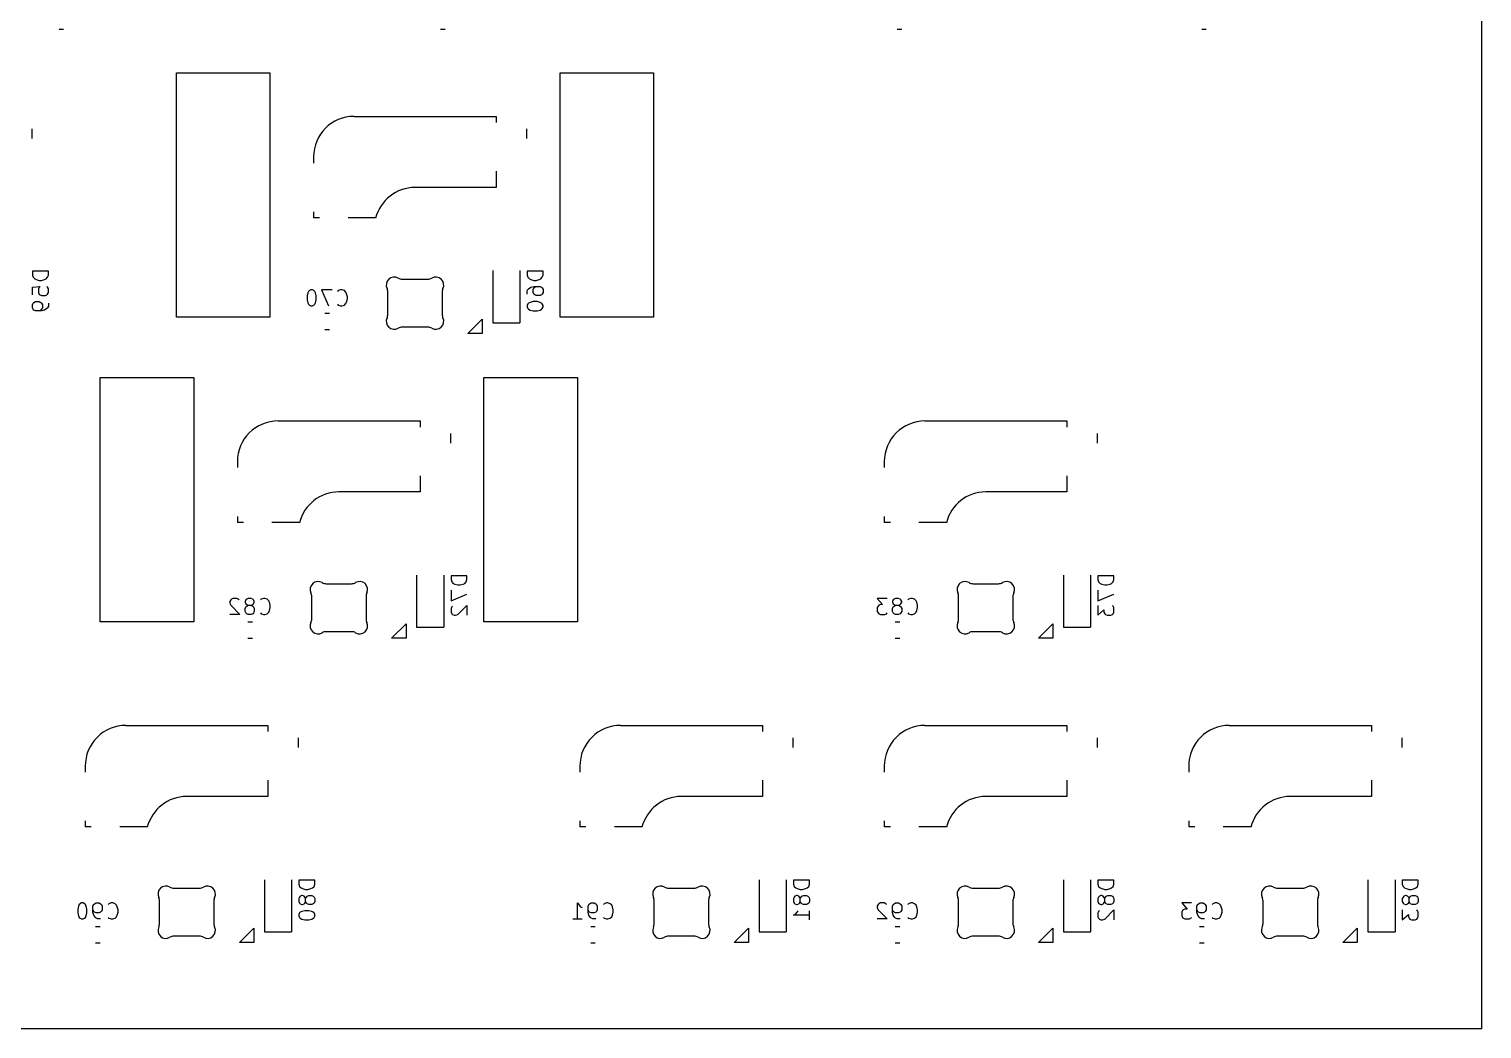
# Model space of a CAD drawing. Extents: x 28 to 361, y 5 to 129.
# Drawn here: x 270.3 to 361.2, y 5.3 to 67.9 of the extents above; entities that cross this region are included whole.
import ezdxf

# ---------------------------------------------------------------- set-up
doc = ezdxf.new("R2010")
doc.units = 0
doc.layers.get('0').update_dxf_attribs({"linetype": 'CONTINUOUS'})

msp = doc.modelspace()

# ---------------------------------------------------------------- linework, layer by layer
at = {"color": 7}
for points in [[(361.1821, 5.3446), (361.1821, 129.3571)], [(272.143, 67.8886), (272.4241, 67.8886)], [(296.019, 67.8886), (296.3001, 67.8886)], [(324.594, 67.8886), (324.8751, 67.8886)], [(343.644, 67.8886), (343.9251, 67.8886)], [(290.6033, 62.4296), (299.4933, 62.4296)], [(299.4933, 62.4296), (299.4933, 62.0486)], [(270.4571, 61.0446), (270.4571, 61.6446)], [(301.4133, 61.0446), (301.4133, 61.6446)], [(288.0633, 59.8896), (288.0633, 59.5086)], [(299.4933, 59.0006), (299.4933, 57.9846), (294.4133, 57.9846)], [(288.0633, 56.4606), (288.0633, 56.0796)], [(288.4443, 56.0796), (288.0633, 56.0796)], [(291.9492, 56.0796), (290.2223, 56.0796)], [(299.2741, 52.7806), (299.2741, 49.5206), (300.9741, 49.5206)], [(300.9741, 52.7806), (300.9741, 49.5206)], [(293.6189, 52.2456), (295.2078, 52.2456)], [(270.4726, 51.2687), (270.4726, 51.7449), (270.9488, 51.7925), (270.9012, 51.7449), (270.8536, 51.6496), (270.8536, 51.4116), (270.9012, 51.3163), (270.9488, 51.2687), (271.0441, 51.2211), (271.2822, 51.2211), (271.3774, 51.2687), (271.425, 51.3163), (271.4726, 51.4116), (271.4726, 51.6496), (271.425, 51.7449), (271.3774, 51.7925)], [(289.2301, 51.5778), (288.5634, 51.5778), (288.992, 50.5778)], [(289.5634, 50.673), (289.611, 50.6254), (289.7539, 50.5778), (289.8491, 50.5778), (289.992, 50.6254), (290.0872, 50.7206), (290.1349, 50.8159), (290.1825, 51.0064), (290.1825, 51.1492), (290.1349, 51.3397), (290.0872, 51.4349), (289.992, 51.5302), (289.8491, 51.5778), (289.7539, 51.5778), (289.611, 51.5302), (289.5634, 51.4825)], [(292.7133, 50.0428), (292.7133, 51.4484)], [(296.1133, 51.4484), (296.1133, 50.0428)], [(301.4289, 51.3163), (301.4289, 51.5068), (301.4765, 51.602), (301.5241, 51.6496), (301.667, 51.7449), (301.8575, 51.7925), (302.2384, 51.7925), (302.3336, 51.7449), (302.3813, 51.6973), (302.4289, 51.602), (302.4289, 51.4116), (302.3813, 51.3163), (302.3336, 51.2687), (302.2384, 51.2211), (302.0003, 51.2211), (301.9051, 51.2687), (301.8575, 51.3163), (301.8098, 51.4116), (301.8098, 51.602), (301.8575, 51.6973), (301.9051, 51.7449), (302.0003, 51.7925)], [(271.4726, 50.7449), (271.4726, 50.5544), (271.425, 50.4592), (271.3774, 50.4116), (271.2345, 50.3163), (271.0441, 50.2687), (270.6631, 50.2687), (270.5679, 50.3163), (270.5203, 50.3639), (270.4726, 50.4592), (270.4726, 50.6496), (270.5203, 50.7449), (270.5679, 50.7925), (270.6631, 50.8401), (270.9012, 50.8401), (270.9964, 50.7925), (271.0441, 50.7449), (271.0917, 50.6496), (271.0917, 50.4592), (271.0441, 50.3639), (270.9964, 50.3163), (270.9012, 50.2687)], [(288.78, 50.1126), (289.0611, 50.1126)], [(295.2078, 49.2456), (293.6189, 49.2456)], [(288.78, 49.0926), (289.0611, 49.0926)], [(285.8408, 43.3796), (294.7308, 43.3796)], [(294.7308, 43.3796), (294.7308, 42.9986)], [(326.3221, 43.3796), (335.2121, 43.3796)], [(335.2121, 43.3796), (335.2121, 42.9986)], [(296.6508, 41.9946), (296.6508, 42.5946)], [(337.1321, 41.9946), (337.1321, 42.5946)], [(283.3008, 40.8396), (283.3008, 40.4586)], [(323.7821, 40.8396), (323.7821, 40.4586)], [(294.7308, 39.9506), (294.7308, 38.9346), (289.6508, 38.9346)], [(335.2121, 39.9506), (335.2121, 38.9346), (330.1321, 38.9346)], [(283.3008, 37.4106), (283.3008, 37.0296)], [(323.7821, 37.4106), (323.7821, 37.0296)], [(283.6818, 37.0296), (283.3008, 37.0296)], [(287.1867, 37.0296), (285.4598, 37.0296)], [(324.1631, 37.0296), (323.7821, 37.0296)], [(327.6679, 37.0296), (325.9411, 37.0296)], [(294.5116, 33.7306), (294.5116, 30.4706), (296.2116, 30.4706)], [(296.2116, 33.7306), (296.2116, 30.4706)], [(334.9928, 33.7306), (334.9928, 30.4706), (336.6928, 30.4706)], [(336.6928, 33.7306), (336.6928, 30.4706)], [(288.8564, 33.1956), (290.4453, 33.1956)], [(296.6664, 32.7901), (296.6664, 32.1235), (297.6664, 32.552)], [(329.3376, 33.1956), (330.9265, 33.1956)], [(337.1476, 32.7901), (337.1476, 32.1235), (338.1476, 32.552)], [(283.4041, 32.1785), (283.3565, 32.2262), (283.2612, 32.2738), (283.0231, 32.2738), (282.9279, 32.2262), (282.8803, 32.1785), (282.8327, 32.0833), (282.8327, 31.9881), (282.8803, 31.8452), (283.4517, 31.2738), (282.8327, 31.2738)], [(284.166, 31.8452), (284.2612, 31.8928), (284.3089, 31.9404), (284.3565, 32.0357), (284.3565, 32.0833), (284.3089, 32.1785), (284.2612, 32.2262), (284.166, 32.2738), (283.9755, 32.2738), (283.8803, 32.2262), (283.8327, 32.1785), (283.785, 32.0833), (283.785, 32.0357), (283.8327, 31.9404), (283.8803, 31.8928), (283.9755, 31.8452), (284.166, 31.8452), (284.2612, 31.7976), (284.3089, 31.75), (284.3565, 31.6547), (284.3565, 31.4643), (284.3089, 31.369), (284.2612, 31.3214), (284.166, 31.2738), (283.9755, 31.2738), (283.8803, 31.3214), (283.8327, 31.369), (283.785, 31.4643), (283.785, 31.6547), (283.8327, 31.75), (283.8803, 31.7976), (283.9755, 31.8452)], [(284.7374, 31.369), (284.785, 31.3214), (284.9279, 31.2738), (285.0231, 31.2738), (285.166, 31.3214), (285.2612, 31.4166), (285.3089, 31.5119), (285.3565, 31.7024), (285.3565, 31.8452), (285.3089, 32.0357), (285.2612, 32.1309), (285.166, 32.2262), (285.0231, 32.2738), (284.9279, 32.2738), (284.785, 32.2262), (284.7374, 32.1785)], [(287.9508, 30.9928), (287.9508, 32.3984)], [(291.3508, 32.3984), (291.3508, 30.9928)], [(296.7616, 31.7901), (296.714, 31.7425), (296.6664, 31.6473), (296.6664, 31.4092), (296.714, 31.3139), (296.7616, 31.2663), (296.8569, 31.2187), (296.9521, 31.2187), (297.095, 31.2663), (297.6664, 31.8377), (297.6664, 31.2187)], [(323.9647, 32.2738), (323.3457, 32.2738), (323.679, 31.8928), (323.5361, 31.8928), (323.4409, 31.8452), (323.3933, 31.7976), (323.3457, 31.7024), (323.3457, 31.4643), (323.3933, 31.369), (323.4409, 31.3214), (323.5361, 31.2738), (323.8219, 31.2738), (323.9171, 31.3214), (323.9647, 31.369)], [(324.679, 31.8452), (324.7742, 31.8928), (324.8219, 31.9404), (324.8695, 32.0357), (324.8695, 32.0833), (324.8219, 32.1785), (324.7742, 32.2262), (324.679, 32.2738), (324.4885, 32.2738), (324.3933, 32.2262), (324.3457, 32.1785), (324.298, 32.0833), (324.298, 32.0357), (324.3457, 31.9404), (324.3933, 31.8928), (324.4885, 31.8452), (324.679, 31.8452), (324.7742, 31.7976), (324.8219, 31.75), (324.8695, 31.6547), (324.8695, 31.4643), (324.8219, 31.369), (324.7742, 31.3214), (324.679, 31.2738), (324.4885, 31.2738), (324.3933, 31.3214), (324.3457, 31.369), (324.298, 31.4643), (324.298, 31.6547), (324.3457, 31.75), (324.3933, 31.7976), (324.4885, 31.8452)], [(325.2504, 31.369), (325.298, 31.3214), (325.4409, 31.2738), (325.5361, 31.2738), (325.679, 31.3214), (325.7742, 31.4166), (325.8219, 31.5119), (325.8695, 31.7024), (325.8695, 31.8452), (325.8219, 32.0357), (325.7742, 32.1309), (325.679, 32.2262), (325.5361, 32.2738), (325.4409, 32.2738), (325.298, 32.2262), (325.2504, 32.1785)], [(328.4321, 30.9928), (328.4321, 32.3984)], [(331.8321, 32.3984), (331.8321, 30.9928)], [(337.1476, 31.8377), (337.1476, 31.2187), (337.5286, 31.552), (337.5286, 31.4092), (337.5762, 31.3139), (337.6238, 31.2663), (337.7191, 31.2187), (337.9572, 31.2187), (338.0524, 31.2663), (338.1, 31.3139), (338.1476, 31.4092), (338.1476, 31.6949), (338.1, 31.7901), (338.0524, 31.8377)], [(283.954, 30.8086), (284.2351, 30.8086)], [(290.4453, 30.1956), (288.8564, 30.1956)], [(324.467, 30.8086), (324.7481, 30.8086)], [(330.9265, 30.1956), (329.3376, 30.1956)], [(283.954, 29.7886), (284.2351, 29.7886)], [(324.467, 29.7886), (324.7481, 29.7886)], [(276.3158, 24.3296), (285.2058, 24.3296)], [(285.2058, 24.3296), (285.2058, 23.9486)], [(307.2721, 24.3296), (316.1621, 24.3296)], [(316.1621, 24.3296), (316.1621, 23.9486)], [(326.3221, 24.3296), (335.2121, 24.3296)], [(335.2121, 24.3296), (335.2121, 23.9486)], [(345.3721, 24.3296), (354.2621, 24.3296)], [(354.2621, 24.3296), (354.2621, 23.9486)], [(287.1258, 22.9446), (287.1258, 23.5446)], [(318.0821, 22.9446), (318.0821, 23.5446)], [(337.1321, 22.9446), (337.1321, 23.5446)], [(356.1821, 22.9446), (356.1821, 23.5446)], [(273.7758, 21.7896), (273.7758, 21.4086)], [(304.7321, 21.7896), (304.7321, 21.4086)], [(323.7821, 21.7896), (323.7821, 21.4086)], [(342.8321, 21.7896), (342.8321, 21.4086)], [(285.2058, 20.9006), (285.2058, 19.8846), (280.1258, 19.8846)], [(316.1621, 20.9006), (316.1621, 19.8846), (311.0821, 19.8846)], [(335.2121, 20.9006), (335.2121, 19.8846), (330.1321, 19.8846)], [(354.2621, 20.9006), (354.2621, 19.8846), (349.1821, 19.8846)], [(273.7758, 18.3606), (273.7758, 17.9796)], [(304.7321, 18.3606), (304.7321, 17.9796)], [(323.7821, 18.3606), (323.7821, 17.9796)], [(342.8321, 18.3606), (342.8321, 17.9796)], [(274.1568, 17.9796), (273.7758, 17.9796)], [(277.6617, 17.9796), (275.9348, 17.9796)], [(305.1131, 17.9796), (304.7321, 17.9796)], [(308.6179, 17.9796), (306.8911, 17.9796)], [(324.1631, 17.9796), (323.7821, 17.9796)], [(327.6679, 17.9796), (325.9411, 17.9796)], [(343.2131, 17.9796), (342.8321, 17.9796)], [(346.7179, 17.9796), (344.9911, 17.9796)], [(284.9866, 14.6806), (284.9866, 11.4206), (286.6866, 11.4206)], [(286.6866, 14.6806), (286.6866, 11.4206)], [(315.9428, 14.6806), (315.9428, 11.4206), (317.6428, 11.4206)], [(317.6428, 14.6806), (317.6428, 11.4206)], [(334.9928, 14.6806), (334.9928, 11.4206), (336.6928, 11.4206)], [(336.6928, 14.6806), (336.6928, 11.4206)], [(354.0428, 14.6806), (354.0428, 11.4206), (355.7428, 11.4206)], [(355.7428, 14.6806), (355.7428, 11.4206)], [(279.3314, 14.1456), (280.9203, 14.1456)], [(287.57, 13.502), (287.5223, 13.5973), (287.4747, 13.6449), (287.3795, 13.6925), (287.3319, 13.6925), (287.2366, 13.6449), (287.189, 13.5973), (287.1414, 13.502), (287.1414, 13.3116), (287.189, 13.2163), (287.2366, 13.1687), (287.3319, 13.1211), (287.3795, 13.1211), (287.4747, 13.1687), (287.5223, 13.2163), (287.57, 13.3116), (287.57, 13.502), (287.6176, 13.5973), (287.6652, 13.6449), (287.7604, 13.6925), (287.9509, 13.6925), (288.0461, 13.6449), (288.0938, 13.5973), (288.1414, 13.502), (288.1414, 13.3116), (288.0938, 13.2163), (288.0461, 13.1687), (287.9509, 13.1211), (287.7604, 13.1211), (287.6652, 13.1687), (287.6176, 13.2163), (287.57, 13.3116)], [(310.2876, 14.1456), (311.8765, 14.1456)], [(318.5262, 13.502), (318.4786, 13.5973), (318.431, 13.6449), (318.3357, 13.6925), (318.2881, 13.6925), (318.1929, 13.6449), (318.1453, 13.5973), (318.0976, 13.502), (318.0976, 13.3116), (318.1453, 13.2163), (318.1929, 13.1687), (318.2881, 13.1211), (318.3357, 13.1211), (318.431, 13.1687), (318.4786, 13.2163), (318.5262, 13.3116), (318.5262, 13.502), (318.5738, 13.5973), (318.6214, 13.6449), (318.7167, 13.6925), (318.9072, 13.6925), (319.0024, 13.6449), (319.05, 13.5973), (319.0976, 13.502), (319.0976, 13.3116), (319.05, 13.2163), (319.0024, 13.1687), (318.9072, 13.1211), (318.7167, 13.1211), (318.6214, 13.1687), (318.5738, 13.2163), (318.5262, 13.3116)], [(329.3376, 14.1456), (330.9265, 14.1456)], [(337.5762, 13.502), (337.5286, 13.5973), (337.481, 13.6449), (337.3857, 13.6925), (337.3381, 13.6925), (337.2429, 13.6449), (337.1953, 13.5973), (337.1476, 13.502), (337.1476, 13.3116), (337.1953, 13.2163), (337.2429, 13.1687), (337.3381, 13.1211), (337.3857, 13.1211), (337.481, 13.1687), (337.5286, 13.2163), (337.5762, 13.3116), (337.5762, 13.502), (337.6238, 13.5973), (337.6714, 13.6449), (337.7667, 13.6925), (337.9572, 13.6925), (338.0524, 13.6449), (338.1, 13.5973), (338.1476, 13.502), (338.1476, 13.3116), (338.1, 13.2163), (338.0524, 13.1687), (337.9572, 13.1211), (337.7667, 13.1211), (337.6714, 13.1687), (337.6238, 13.2163), (337.5762, 13.3116)], [(348.3876, 14.1456), (349.9765, 14.1456)], [(356.6262, 13.502), (356.5786, 13.5973), (356.531, 13.6449), (356.4357, 13.6925), (356.3881, 13.6925), (356.2929, 13.6449), (356.2453, 13.5973), (356.1976, 13.502), (356.1976, 13.3116), (356.2453, 13.2163), (356.2929, 13.1687), (356.3881, 13.1211), (356.4357, 13.1211), (356.531, 13.1687), (356.5786, 13.2163), (356.6262, 13.3116), (356.6262, 13.502), (356.6738, 13.5973), (356.7214, 13.6449), (356.8167, 13.6925), (357.0072, 13.6925), (357.1024, 13.6449), (357.15, 13.5973), (357.1976, 13.502), (357.1976, 13.3116), (357.15, 13.2163), (357.1024, 13.1687), (357.0072, 13.1211), (356.8167, 13.1211), (356.7214, 13.1687), (356.6738, 13.2163), (356.6262, 13.3116)], [(274.7362, 12.2238), (274.5458, 12.2238), (274.4505, 12.2714), (274.4029, 12.319), (274.3077, 12.4619), (274.26, 12.6524), (274.26, 13.0333), (274.3077, 13.1285), (274.3553, 13.1762), (274.4505, 13.2238), (274.641, 13.2238), (274.7362, 13.1762), (274.7839, 13.1285), (274.8315, 13.0333), (274.8315, 12.7952), (274.7839, 12.7), (274.7362, 12.6524), (274.641, 12.6047), (274.4505, 12.6047), (274.3553, 12.6524), (274.3077, 12.7), (274.26, 12.7952)], [(275.2124, 12.319), (275.26, 12.2714), (275.4029, 12.2238), (275.4981, 12.2238), (275.641, 12.2714), (275.7362, 12.3666), (275.7839, 12.4619), (275.8315, 12.6524), (275.8315, 12.7952), (275.7839, 12.9857), (275.7362, 13.0809), (275.641, 13.1762), (275.4981, 13.2238), (275.4029, 13.2238), (275.26, 13.1762), (275.2124, 13.1285)], [(278.4258, 11.9428), (278.4258, 13.3484)], [(281.8258, 13.3484), (281.8258, 11.9428)], [(304.5814, 12.2238), (304.5814, 13.2238), (304.6766, 13.0809), (304.7719, 12.9857), (304.8671, 12.9381)], [(305.7242, 12.2238), (305.5338, 12.2238), (305.4385, 12.2714), (305.3909, 12.319), (305.2957, 12.4619), (305.248, 12.6524), (305.248, 13.0333), (305.2957, 13.1285), (305.3433, 13.1762), (305.4385, 13.2238), (305.629, 13.2238), (305.7242, 13.1762), (305.7719, 13.1285), (305.8195, 13.0333), (305.8195, 12.7952), (305.7719, 12.7), (305.7242, 12.6524), (305.629, 12.6047), (305.4385, 12.6047), (305.3433, 12.6524), (305.2957, 12.7), (305.248, 12.7952)], [(306.2004, 12.319), (306.248, 12.2714), (306.3909, 12.2238), (306.4861, 12.2238), (306.629, 12.2714), (306.7242, 12.3666), (306.7719, 12.4619), (306.8195, 12.6524), (306.8195, 12.7952), (306.7719, 12.9857), (306.7242, 13.0809), (306.629, 13.1762), (306.4861, 13.2238), (306.3909, 13.2238), (306.248, 13.1762), (306.2004, 13.1285)], [(309.3821, 11.9428), (309.3821, 13.3484)], [(312.7821, 13.3484), (312.7821, 11.9428)], [(319.0976, 12.4544), (318.0976, 12.4544), (318.2405, 12.5496), (318.3357, 12.6449), (318.3834, 12.7401)], [(319.0976, 12.1687), (319.0976, 12.7401)], [(323.9171, 13.1285), (323.8695, 13.1762), (323.7742, 13.2238), (323.5361, 13.2238), (323.4409, 13.1762), (323.3933, 13.1285), (323.3457, 13.0333), (323.3457, 12.9381), (323.3933, 12.7952), (323.9647, 12.2238), (323.3457, 12.2238)], [(324.7742, 12.2238), (324.5838, 12.2238), (324.4885, 12.2714), (324.4409, 12.319), (324.3457, 12.4619), (324.298, 12.6524), (324.298, 13.0333), (324.3457, 13.1285), (324.3933, 13.1762), (324.4885, 13.2238), (324.679, 13.2238), (324.7742, 13.1762), (324.8219, 13.1285), (324.8695, 13.0333), (324.8695, 12.7952), (324.8219, 12.7), (324.7742, 12.6524), (324.679, 12.6047), (324.4885, 12.6047), (324.3933, 12.6524), (324.3457, 12.7), (324.298, 12.7952)], [(325.2504, 12.319), (325.298, 12.2714), (325.4409, 12.2238), (325.5361, 12.2238), (325.679, 12.2714), (325.7742, 12.3666), (325.8219, 12.4619), (325.8695, 12.6524), (325.8695, 12.7952), (325.8219, 12.9857), (325.7742, 13.0809), (325.679, 13.1762), (325.5361, 13.2238), (325.4409, 13.2238), (325.298, 13.1762), (325.2504, 13.1285)], [(328.4321, 11.9428), (328.4321, 13.3484)], [(331.8321, 13.3484), (331.8321, 11.9428)], [(337.2429, 12.7401), (337.1953, 12.6925), (337.1476, 12.5973), (337.1476, 12.3592), (337.1953, 12.2639), (337.2429, 12.2163), (337.3381, 12.1687), (337.4334, 12.1687), (337.5762, 12.2163), (338.1476, 12.7877), (338.1476, 12.1687)], [(343.0147, 13.2238), (342.3957, 13.2238), (342.729, 12.8428), (342.5861, 12.8428), (342.4909, 12.7952), (342.4433, 12.7476), (342.3957, 12.6524), (342.3957, 12.4143), (342.4433, 12.319), (342.4909, 12.2714), (342.5861, 12.2238), (342.8719, 12.2238), (342.9671, 12.2714), (343.0147, 12.319)], [(343.8242, 12.2238), (343.6338, 12.2238), (343.5385, 12.2714), (343.4909, 12.319), (343.3957, 12.4619), (343.348, 12.6524), (343.348, 13.0333), (343.3957, 13.1285), (343.4433, 13.1762), (343.5385, 13.2238), (343.729, 13.2238), (343.8242, 13.1762), (343.8719, 13.1285), (343.9195, 13.0333), (343.9195, 12.7952), (343.8719, 12.7), (343.8242, 12.6524), (343.729, 12.6047), (343.5385, 12.6047), (343.4433, 12.6524), (343.3957, 12.7), (343.348, 12.7952)], [(344.3004, 12.319), (344.348, 12.2714), (344.4909, 12.2238), (344.5861, 12.2238), (344.729, 12.2714), (344.8242, 12.3666), (344.8719, 12.4619), (344.9195, 12.6524), (344.9195, 12.7952), (344.8719, 12.9857), (344.8242, 13.0809), (344.729, 13.1762), (344.5861, 13.2238), (344.4909, 13.2238), (344.348, 13.1762), (344.3004, 13.1285)], [(347.4821, 11.9428), (347.4821, 13.3484)], [(350.8821, 13.3484), (350.8821, 11.9428)], [(356.1976, 12.7877), (356.1976, 12.1687), (356.5786, 12.502), (356.5786, 12.3592), (356.6262, 12.2639), (356.6738, 12.2163), (356.7691, 12.1687), (357.0072, 12.1687), (357.1024, 12.2163), (357.15, 12.2639), (357.1976, 12.3592), (357.1976, 12.6449), (357.15, 12.7401), (357.1024, 12.7877)], [(304.2957, 12.2238), (304.8671, 12.2238)], [(274.429, 11.7586), (274.7101, 11.7586)], [(280.9203, 11.1456), (279.3314, 11.1456)], [(305.417, 11.7586), (305.6981, 11.7586)], [(311.8765, 11.1456), (310.2876, 11.1456)], [(324.467, 11.7586), (324.7481, 11.7586)], [(330.9265, 11.1456), (329.3376, 11.1456)], [(343.517, 11.7586), (343.7981, 11.7586)], [(349.9765, 11.1456), (348.3876, 11.1456)], [(274.429, 10.7386), (274.7101, 10.7386)], [(305.417, 10.7386), (305.6981, 10.7386)], [(324.467, 10.7386), (324.7481, 10.7386)], [(343.517, 10.7386), (343.7981, 10.7386)], [(361.1821, 5.3446), (27.6196, 5.3446)]]:
    msp.add_lwpolyline(points, dxfattribs=at)
for points in [[(285.3333, 49.8646), (279.4833, 49.8646), (279.4833, 65.1446), (285.3333, 65.1446)], [(309.3433, 49.8646), (303.4933, 49.8646), (303.4933, 65.1446), (309.3433, 65.1446)], [(271.4726, 52.7449), (270.4726, 52.7449), (270.4726, 52.5068), (270.5203, 52.3639), (270.6155, 52.2687), (270.7107, 52.2211), (270.9012, 52.1735), (271.0441, 52.1735), (271.2345, 52.2211), (271.3298, 52.2687), (271.425, 52.3639), (271.4726, 52.5068)], [(302.4289, 52.7449), (301.4289, 52.7449), (301.4289, 52.5068), (301.4765, 52.3639), (301.5717, 52.2687), (301.667, 52.2211), (301.8575, 52.1735), (302.0003, 52.1735), (302.1908, 52.2211), (302.286, 52.2687), (302.3813, 52.3639), (302.4289, 52.5068)], [(287.992, 51.5778), (287.8968, 51.5778), (287.8015, 51.5302), (287.7539, 51.4825), (287.7063, 51.3873), (287.6587, 51.1968), (287.6587, 50.9587), (287.7063, 50.7683), (287.7539, 50.673), (287.8015, 50.6254), (287.8968, 50.5778), (287.992, 50.5778), (288.0872, 50.6254), (288.1349, 50.673), (288.1825, 50.7683), (288.2301, 50.9587), (288.2301, 51.1968), (288.1825, 51.3873), (288.1349, 51.4825), (288.0872, 51.5302)], [(301.4289, 50.602), (301.4289, 50.5068), (301.4765, 50.4116), (301.5241, 50.3639), (301.6194, 50.3163), (301.8098, 50.2687), (302.0479, 50.2687), (302.2384, 50.3163), (302.3336, 50.3639), (302.3813, 50.4116), (302.4289, 50.5068), (302.4289, 50.602), (302.3813, 50.6973), (302.3336, 50.7449), (302.2384, 50.7925), (302.0479, 50.8401), (301.8098, 50.8401), (301.6194, 50.7925), (301.5241, 50.7449), (301.4765, 50.6973)], [(298.6133, 48.8456), (297.7133, 48.8456), (298.6133, 49.7456)], [(280.5708, 30.8146), (274.7208, 30.8146), (274.7208, 46.0946), (280.5708, 46.0946)], [(304.5808, 30.8146), (298.7308, 30.8146), (298.7308, 46.0946), (304.5808, 46.0946)], [(297.6664, 33.6949), (296.6664, 33.6949), (296.6664, 33.4568), (296.714, 33.3139), (296.8092, 33.2187), (296.9045, 33.1711), (297.095, 33.1235), (297.2378, 33.1235), (297.4283, 33.1711), (297.5235, 33.2187), (297.6188, 33.3139), (297.6664, 33.4568)], [(338.1476, 33.6949), (337.1476, 33.6949), (337.1476, 33.4568), (337.1953, 33.3139), (337.2905, 33.2187), (337.3857, 33.1711), (337.5762, 33.1235), (337.7191, 33.1235), (337.9095, 33.1711), (338.0048, 33.2187), (338.1, 33.3139), (338.1476, 33.4568)], [(293.8508, 29.7956), (292.9508, 29.7956), (293.8508, 30.6956)], [(334.3321, 29.7956), (333.4321, 29.7956), (334.3321, 30.6956)], [(288.1414, 14.6449), (287.1414, 14.6449), (287.1414, 14.4068), (287.189, 14.2639), (287.2842, 14.1687), (287.3795, 14.1211), (287.57, 14.0735), (287.7128, 14.0735), (287.9033, 14.1211), (287.9985, 14.1687), (288.0938, 14.2639), (288.1414, 14.4068)], [(319.0976, 14.6449), (318.0976, 14.6449), (318.0976, 14.4068), (318.1453, 14.2639), (318.2405, 14.1687), (318.3357, 14.1211), (318.5262, 14.0735), (318.6691, 14.0735), (318.8595, 14.1211), (318.9548, 14.1687), (319.05, 14.2639), (319.0976, 14.4068)], [(338.1476, 14.6449), (337.1476, 14.6449), (337.1476, 14.4068), (337.1953, 14.2639), (337.2905, 14.1687), (337.3857, 14.1211), (337.5762, 14.0735), (337.7191, 14.0735), (337.9095, 14.1211), (338.0048, 14.1687), (338.1, 14.2639), (338.1476, 14.4068)], [(357.1976, 14.6449), (356.1976, 14.6449), (356.1976, 14.4068), (356.2453, 14.2639), (356.3405, 14.1687), (356.4357, 14.1211), (356.6262, 14.0735), (356.7691, 14.0735), (356.9595, 14.1211), (357.0548, 14.1687), (357.15, 14.2639), (357.1976, 14.4068)], [(273.641, 13.2238), (273.5458, 13.2238), (273.4505, 13.1762), (273.4029, 13.1285), (273.3553, 13.0333), (273.3077, 12.8428), (273.3077, 12.6047), (273.3553, 12.4143), (273.4029, 12.319), (273.4505, 12.2714), (273.5458, 12.2238), (273.641, 12.2238), (273.7362, 12.2714), (273.7839, 12.319), (273.8315, 12.4143), (273.8791, 12.6047), (273.8791, 12.8428), (273.8315, 13.0333), (273.7839, 13.1285), (273.7362, 13.1762)], [(287.1414, 12.502), (287.1414, 12.4068), (287.189, 12.3116), (287.2366, 12.2639), (287.3319, 12.2163), (287.5223, 12.1687), (287.7604, 12.1687), (287.9509, 12.2163), (288.0461, 12.2639), (288.0938, 12.3116), (288.1414, 12.4068), (288.1414, 12.502), (288.0938, 12.5973), (288.0461, 12.6449), (287.9509, 12.6925), (287.7604, 12.7401), (287.5223, 12.7401), (287.3319, 12.6925), (287.2366, 12.6449), (287.189, 12.5973)], [(284.3258, 10.7456), (283.4258, 10.7456), (284.3258, 11.6456)], [(315.2821, 10.7456), (314.3821, 10.7456), (315.2821, 11.6456)], [(334.3321, 10.7456), (333.4321, 10.7456), (334.3321, 11.6456)], [(353.3821, 10.7456), (352.4821, 10.7456), (353.3821, 11.6456)]]:
    msp.add_lwpolyline(points, close=True, dxfattribs=at)
for points in [[(290.6033, 62.4296), (289.200497, 62.4296), (288.0633, 61.292403), (288.0633, 59.8896)], [(294.4133, 57.9846), (293.247788, 57.984567), (292.23186, 57.191318), (291.9492, 56.0606)], [(292.77519, 52.249667), (292.613617, 52.100555), (292.56841, 51.863393), (292.6638, 51.6653)], [(293.3666, 52.3139), (293.176782, 52.424847), (292.936762, 52.398779), (292.77519, 52.249667)], [(293.3666, 52.3139), (293.443151, 52.269152), (293.53023, 52.245578), (293.6189, 52.2456)], [(295.2078, 52.2456), (295.296433, 52.245625), (295.383467, 52.269196), (295.46, 52.3139)], [(296.05141, 52.249667), (295.889838, 52.398779), (295.649818, 52.424847), (295.46, 52.3139)], [(296.1628, 51.6653), (296.25819, 51.863393), (296.212983, 52.100555), (296.05141, 52.249667)], [(292.7133, 51.4484), (292.713323, 51.523503), (292.696403, 51.597643), (292.6638, 51.6653)], [(296.1628, 51.6653), (296.13023, 51.597632), (296.113312, 51.523499), (296.1133, 51.4484)], [(292.6638, 49.8259), (292.696367, 49.89357), (292.713285, 49.967702), (292.7133, 50.0428)], [(296.1133, 50.0428), (296.113288, 49.967698), (296.130207, 49.893561), (296.1628, 49.8259)], [(292.6638, 49.8259), (292.56841, 49.627807), (292.613617, 49.390645), (292.77519, 49.241533)], [(292.77519, 49.241533), (292.936762, 49.092421), (293.176782, 49.066353), (293.3666, 49.1773)], [(293.6189, 49.2456), (293.530229, 49.245626), (293.443149, 49.222053), (293.3666, 49.1773)], [(295.46, 49.1773), (295.383479, 49.222031), (295.296436, 49.245604), (295.2078, 49.2456)], [(295.46, 49.1773), (295.649818, 49.066353), (295.889838, 49.092421), (296.05141, 49.241533)], [(296.05141, 49.241533), (296.212983, 49.390645), (296.25819, 49.627807), (296.1628, 49.8259)], [(285.8408, 43.3796), (285.16715, 43.3796), (284.521091, 43.111994), (284.044749, 42.635651)], [(326.3221, 43.3796), (325.64845, 43.3796), (325.002391, 43.111994), (324.526049, 42.635651)], [(284.044749, 42.635651), (283.568406, 42.159309), (283.3008, 41.51325), (283.3008, 40.8396)], [(324.526049, 42.635651), (324.049706, 42.159309), (323.7821, 41.51325), (323.7821, 40.8396)], [(289.6508, 38.9346), (288.485288, 38.934567), (287.46936, 38.141318), (287.1867, 37.0106)], [(330.1321, 38.9346), (328.96655, 38.934613), (327.950569, 38.141354), (327.6679, 37.0106)], [(288.01269, 33.199667), (287.851117, 33.050555), (287.80591, 32.813393), (287.9013, 32.6153)], [(288.6041, 33.2639), (288.414282, 33.374847), (288.174262, 33.348779), (288.01269, 33.199667)], [(288.6041, 33.2639), (288.680651, 33.219152), (288.76773, 33.195578), (288.8564, 33.1956)], [(290.4453, 33.1956), (290.533933, 33.195625), (290.620967, 33.219196), (290.6975, 33.2639)], [(291.28891, 33.199667), (291.127338, 33.348779), (290.887318, 33.374847), (290.6975, 33.2639)], [(291.4003, 32.6153), (291.49569, 32.813393), (291.450483, 33.050555), (291.28891, 33.199667)], [(328.49399, 33.199667), (328.332417, 33.050555), (328.28721, 32.813393), (328.3826, 32.6153)], [(329.0854, 33.2639), (328.895582, 33.374847), (328.655562, 33.348779), (328.49399, 33.199667)], [(329.0854, 33.2639), (329.161921, 33.219169), (329.248964, 33.195596), (329.3376, 33.1956)], [(330.9265, 33.1956), (331.015166, 33.195607), (331.102238, 33.219178), (331.1788, 33.2639)], [(331.77021, 33.199667), (331.608638, 33.348779), (331.368618, 33.374847), (331.1788, 33.2639)], [(331.8816, 32.6153), (331.97699, 32.813393), (331.931783, 33.050555), (331.77021, 33.199667)], [(287.9508, 32.3984), (287.950823, 32.473503), (287.933903, 32.547643), (287.9013, 32.6153)], [(291.4003, 32.6153), (291.36773, 32.547632), (291.350812, 32.473499), (291.3508, 32.3984)], [(328.4321, 32.3984), (328.432123, 32.473503), (328.415203, 32.547643), (328.3826, 32.6153)], [(331.8816, 32.6153), (331.84903, 32.547632), (331.832112, 32.473499), (331.8321, 32.3984)], [(287.9013, 30.7759), (287.933867, 30.84357), (287.950785, 30.917702), (287.9508, 30.9928)], [(291.3508, 30.9928), (291.350788, 30.917698), (291.367707, 30.843561), (291.4003, 30.7759)], [(328.3826, 30.7759), (328.415167, 30.84357), (328.432085, 30.917702), (328.4321, 30.9928)], [(331.8321, 30.9928), (331.832088, 30.917698), (331.849007, 30.843561), (331.8816, 30.7759)], [(287.9013, 30.7759), (287.80591, 30.577807), (287.851117, 30.340645), (288.01269, 30.191533)], [(288.01269, 30.191533), (288.174262, 30.042421), (288.414282, 30.016353), (288.6041, 30.1273)], [(288.8564, 30.1956), (288.767729, 30.195626), (288.680649, 30.172053), (288.6041, 30.1273)], [(290.6975, 30.1273), (290.620979, 30.172031), (290.533936, 30.195604), (290.4453, 30.1956)], [(290.6975, 30.1273), (290.887318, 30.016353), (291.127338, 30.042421), (291.28891, 30.191533)], [(291.28891, 30.191533), (291.450483, 30.340645), (291.49569, 30.577807), (291.4003, 30.7759)], [(328.3826, 30.7759), (328.28721, 30.577807), (328.332417, 30.340645), (328.49399, 30.191533)], [(328.49399, 30.191533), (328.655562, 30.042421), (328.895582, 30.016353), (329.0854, 30.1273)], [(329.3376, 30.1956), (329.248963, 30.195609), (329.161919, 30.172036), (329.0854, 30.1273)], [(331.1788, 30.1273), (331.102249, 30.172048), (331.01517, 30.195622), (330.9265, 30.1956)], [(331.1788, 30.1273), (331.368618, 30.016353), (331.608638, 30.042421), (331.77021, 30.191533)], [(331.77021, 30.191533), (331.931783, 30.340645), (331.97699, 30.577807), (331.8816, 30.7759)], [(276.3158, 24.3296), (275.64215, 24.3296), (274.996091, 24.061994), (274.519749, 23.585651)], [(307.2721, 24.3296), (306.59845, 24.3296), (305.952391, 24.061994), (305.476049, 23.585651)], [(326.3221, 24.3296), (325.64845, 24.3296), (325.002391, 24.061994), (324.526049, 23.585651)], [(345.3721, 24.3296), (344.69845, 24.3296), (344.052391, 24.061994), (343.576049, 23.585651)], [(274.519749, 23.585651), (274.043406, 23.109309), (273.7758, 22.46325), (273.7758, 21.7896)], [(305.476049, 23.585651), (304.999706, 23.109309), (304.7321, 22.46325), (304.7321, 21.7896)], [(324.526049, 23.585651), (324.049706, 23.109309), (323.7821, 22.46325), (323.7821, 21.7896)], [(343.576049, 23.585651), (343.099706, 23.109309), (342.8321, 22.46325), (342.8321, 21.7896)], [(280.1258, 19.8846), (278.960288, 19.884567), (277.94436, 19.091318), (277.6617, 17.9606)], [(311.0821, 19.8846), (309.91655, 19.884613), (308.900569, 19.091354), (308.6179, 17.9606)], [(330.1321, 19.8846), (328.96655, 19.884613), (327.950569, 19.091354), (327.6679, 17.9606)], [(349.1821, 19.8846), (348.01655, 19.884613), (347.000569, 19.091354), (346.7179, 17.9606)], [(278.48769, 14.149667), (278.326117, 14.000555), (278.28091, 13.763393), (278.3763, 13.5653)], [(279.0791, 14.2139), (278.889282, 14.324847), (278.649262, 14.298779), (278.48769, 14.149667)], [(279.0791, 14.2139), (279.155651, 14.169152), (279.24273, 14.145578), (279.3314, 14.1456)], [(280.9203, 14.1456), (281.008933, 14.145625), (281.095967, 14.169196), (281.1725, 14.2139)], [(281.76391, 14.149667), (281.602338, 14.298779), (281.362318, 14.324847), (281.1725, 14.2139)], [(281.8753, 13.5653), (281.97069, 13.763393), (281.925483, 14.000555), (281.76391, 14.149667)], [(309.44399, 14.149667), (309.282417, 14.000555), (309.23721, 13.763393), (309.3326, 13.5653)], [(310.0354, 14.2139), (309.845582, 14.324847), (309.605562, 14.298779), (309.44399, 14.149667)], [(310.0354, 14.2139), (310.111921, 14.169169), (310.198964, 14.145596), (310.2876, 14.1456)], [(311.8765, 14.1456), (311.965166, 14.145607), (312.052238, 14.169178), (312.1288, 14.2139)], [(312.72021, 14.149667), (312.558638, 14.298779), (312.318618, 14.324847), (312.1288, 14.2139)], [(312.8316, 13.5653), (312.92699, 13.763393), (312.881783, 14.000555), (312.72021, 14.149667)], [(328.49399, 14.149667), (328.332417, 14.000555), (328.28721, 13.763393), (328.3826, 13.5653)], [(329.0854, 14.2139), (328.895582, 14.324847), (328.655562, 14.298779), (328.49399, 14.149667)], [(329.0854, 14.2139), (329.161921, 14.169169), (329.248964, 14.145596), (329.3376, 14.1456)], [(330.9265, 14.1456), (331.015166, 14.145607), (331.102238, 14.169178), (331.1788, 14.2139)], [(331.77021, 14.149667), (331.608638, 14.298779), (331.368618, 14.324847), (331.1788, 14.2139)], [(331.8816, 13.5653), (331.97699, 13.763393), (331.931783, 14.000555), (331.77021, 14.149667)], [(347.54399, 14.149667), (347.382417, 14.000555), (347.33721, 13.763393), (347.4326, 13.5653)], [(348.1354, 14.2139), (347.945582, 14.324847), (347.705562, 14.298779), (347.54399, 14.149667)], [(348.1354, 14.2139), (348.211921, 14.169169), (348.298964, 14.145596), (348.3876, 14.1456)], [(349.9765, 14.1456), (350.065166, 14.145607), (350.152238, 14.169178), (350.2288, 14.2139)], [(350.82021, 14.149667), (350.658638, 14.298779), (350.418618, 14.324847), (350.2288, 14.2139)], [(350.9316, 13.5653), (351.02699, 13.763393), (350.981783, 14.000555), (350.82021, 14.149667)], [(278.4258, 13.3484), (278.425823, 13.423503), (278.408903, 13.497643), (278.3763, 13.5653)], [(281.8753, 13.5653), (281.84273, 13.497632), (281.825812, 13.423499), (281.8258, 13.3484)], [(309.3821, 13.3484), (309.382123, 13.423503), (309.365203, 13.497643), (309.3326, 13.5653)], [(312.8316, 13.5653), (312.79903, 13.497632), (312.782112, 13.423499), (312.7821, 13.3484)], [(328.4321, 13.3484), (328.432123, 13.423503), (328.415203, 13.497643), (328.3826, 13.5653)], [(331.8816, 13.5653), (331.84903, 13.497632), (331.832112, 13.423499), (331.8321, 13.3484)], [(347.4821, 13.3484), (347.482123, 13.423503), (347.465203, 13.497643), (347.4326, 13.5653)], [(350.9316, 13.5653), (350.89903, 13.497632), (350.882112, 13.423499), (350.8821, 13.3484)], [(278.3763, 11.7259), (278.408867, 11.79357), (278.425785, 11.867702), (278.4258, 11.9428)], [(281.8258, 11.9428), (281.825788, 11.867698), (281.842707, 11.793561), (281.8753, 11.7259)], [(309.3326, 11.7259), (309.365167, 11.79357), (309.382085, 11.867702), (309.3821, 11.9428)], [(312.7821, 11.9428), (312.782088, 11.867698), (312.799007, 11.793561), (312.8316, 11.7259)], [(328.3826, 11.7259), (328.415167, 11.79357), (328.432085, 11.867702), (328.4321, 11.9428)], [(331.8321, 11.9428), (331.832088, 11.867698), (331.849007, 11.793561), (331.8816, 11.7259)], [(347.4326, 11.7259), (347.465167, 11.79357), (347.482085, 11.867702), (347.4821, 11.9428)], [(350.8821, 11.9428), (350.882088, 11.867698), (350.899007, 11.793561), (350.9316, 11.7259)], [(278.3763, 11.7259), (278.28091, 11.527807), (278.326117, 11.290645), (278.48769, 11.141533)], [(278.48769, 11.141533), (278.649262, 10.992421), (278.889282, 10.966353), (279.0791, 11.0773)], [(279.3314, 11.1456), (279.242729, 11.145626), (279.155649, 11.122053), (279.0791, 11.0773)], [(281.1725, 11.0773), (281.095979, 11.122031), (281.008936, 11.145604), (280.9203, 11.1456)], [(281.1725, 11.0773), (281.362318, 10.966353), (281.602338, 10.992421), (281.76391, 11.141533)], [(281.76391, 11.141533), (281.925483, 11.290645), (281.97069, 11.527807), (281.8753, 11.7259)], [(309.3326, 11.7259), (309.23721, 11.527807), (309.282417, 11.290645), (309.44399, 11.141533)], [(309.44399, 11.141533), (309.605562, 10.992421), (309.845582, 10.966353), (310.0354, 11.0773)], [(310.2876, 11.1456), (310.198963, 11.145609), (310.111919, 11.122036), (310.0354, 11.0773)], [(312.1288, 11.0773), (312.052249, 11.122048), (311.96517, 11.145622), (311.8765, 11.1456)], [(312.1288, 11.0773), (312.318618, 10.966353), (312.558638, 10.992421), (312.72021, 11.141533)], [(312.72021, 11.141533), (312.881783, 11.290645), (312.92699, 11.527807), (312.8316, 11.7259)], [(328.3826, 11.7259), (328.28721, 11.527807), (328.332417, 11.290645), (328.49399, 11.141533)], [(328.49399, 11.141533), (328.655562, 10.992421), (328.895582, 10.966353), (329.0854, 11.0773)], [(329.3376, 11.1456), (329.248963, 11.145609), (329.161919, 11.122036), (329.0854, 11.0773)], [(331.1788, 11.0773), (331.102249, 11.122048), (331.01517, 11.145622), (330.9265, 11.1456)], [(331.1788, 11.0773), (331.368618, 10.966353), (331.608638, 10.992421), (331.77021, 11.141533)], [(331.77021, 11.141533), (331.931783, 11.290645), (331.97699, 11.527807), (331.8816, 11.7259)], [(347.4326, 11.7259), (347.33721, 11.527807), (347.382417, 11.290645), (347.54399, 11.141533)], [(347.54399, 11.141533), (347.705562, 10.992421), (347.945582, 10.966353), (348.1354, 11.0773)], [(348.3876, 11.1456), (348.298963, 11.145609), (348.211919, 11.122036), (348.1354, 11.0773)], [(350.2288, 11.0773), (350.152249, 11.122048), (350.06517, 11.145622), (349.9765, 11.1456)], [(350.2288, 11.0773), (350.418618, 10.966353), (350.658638, 10.992421), (350.82021, 11.141533)], [(350.82021, 11.141533), (350.981783, 11.290645), (351.02699, 11.527807), (350.9316, 11.7259)]]:
    msp.add_open_spline(points, degree=3, dxfattribs=at)

doc.saveas('drawing.dxf')
